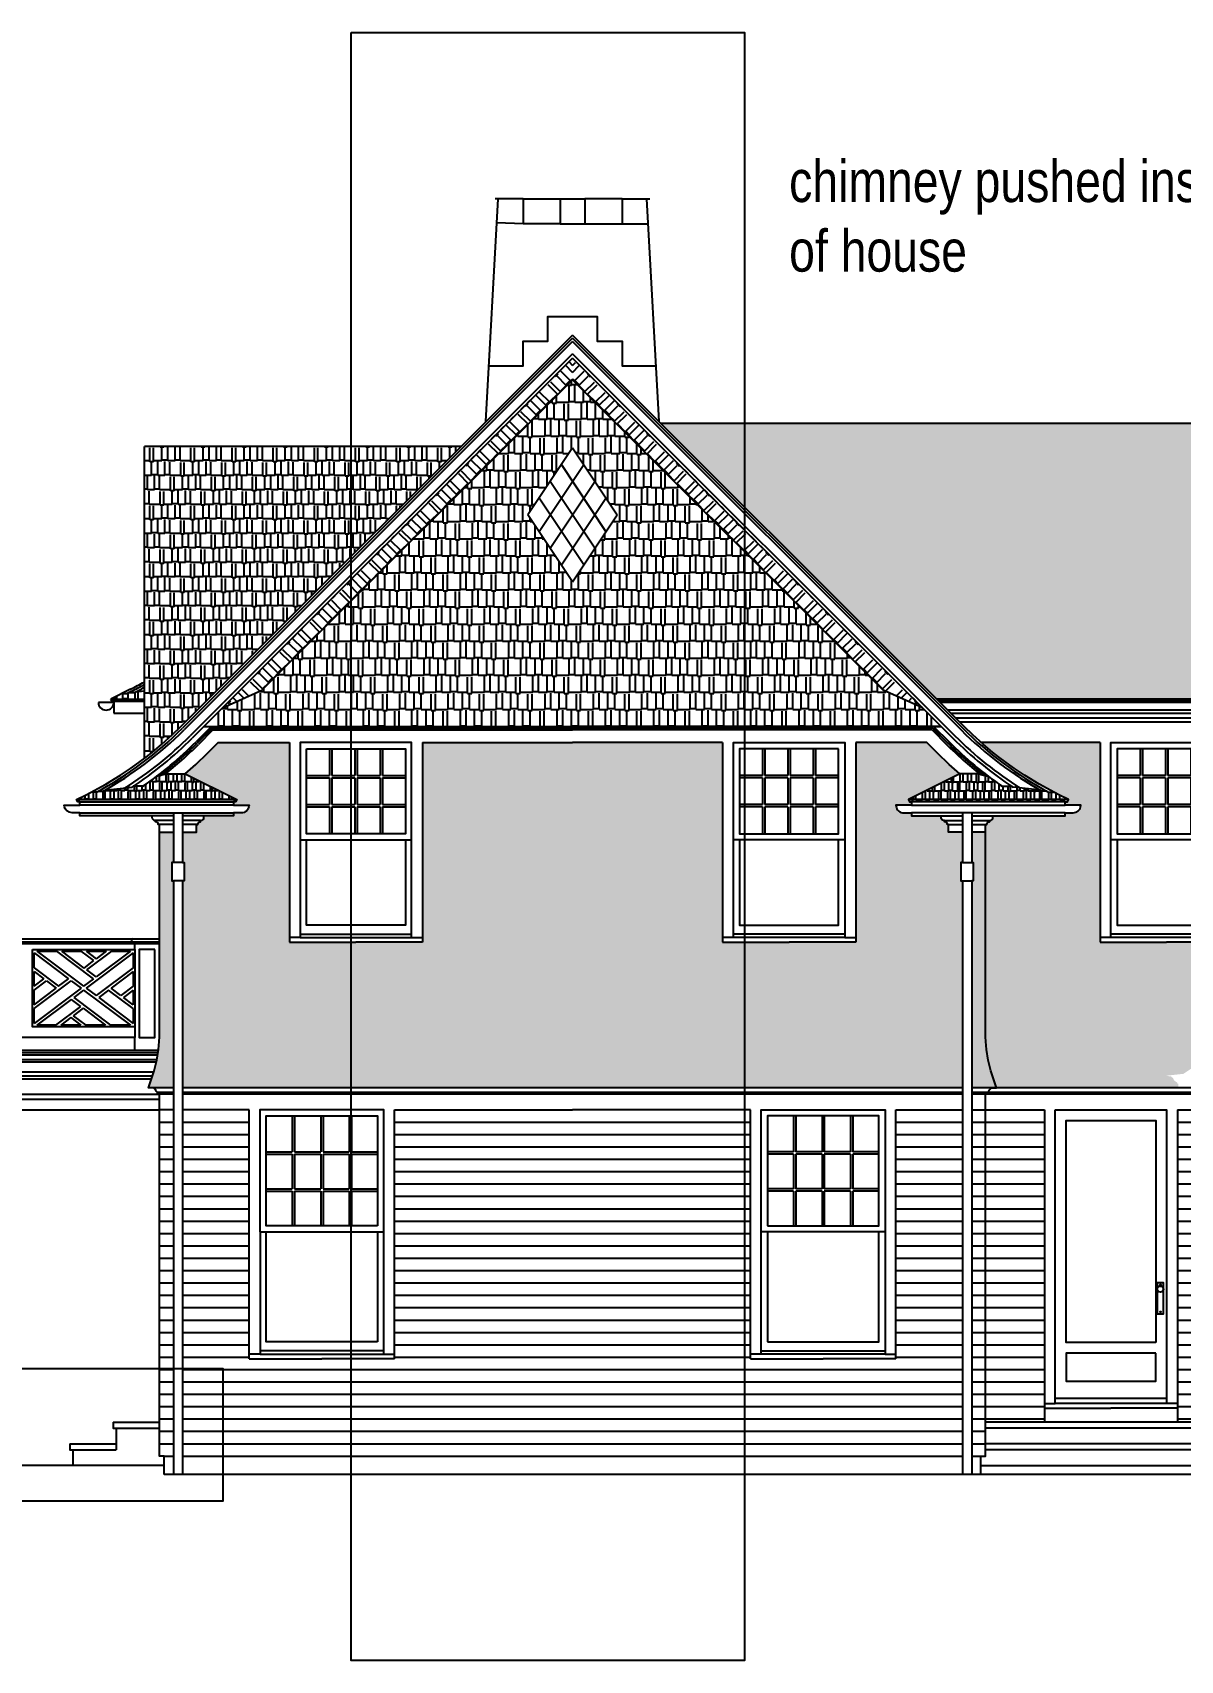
# Model space of a CAD drawing. Header units: inches. Extents: x 1902 to 78711, y -439399 to 11089.
# Drawn here: x 77612 to 77983, y -2869 to -2343 of the extents above; entities that cross this region are included whole.
import ezdxf

# ---------------------------------------------------------------- set-up
doc = ezdxf.new("R2010")
doc.units = ezdxf.units.IN
doc.header["$LTSCALE"] = 48
doc.header["$MEASUREMENT"] = 0
doc.layers.add('0_NONPRINT', color=8, linetype='CONTINUOUS', plot=False)
for name, color, linetype in [('1WHITE', 7, 'CONTINUOUS'), ('2MAGENTA', 6, 'CONTINUOUS'), ('3BLUE', 5, 'CONTINUOUS'), ('4CYAN', 4, 'CONTINUOUS'), ('6YELLOW', 2, 'CONTINUOUS'), ('8GREY', 8, 'CONTINUOUS'), ('A-CLEANPRINT', 8, 'CONTINUOUS'), ('A-TEXT', 6, 'CONTINUOUS')]:
    doc.layers.add(name, color=color, linetype=linetype)
doc.styles.add('QUARTER', font='stylu.ttf', dxfattribs={"width": 0.83, "height": 4.5})

# ---------------------------------------------------------------- blocks, each defined once
blk = doc.blocks.new('Window- As')
at = {"layer": '1WHITE'}
for p, q in [((-23.5, -80.5), (-23.5, 0)), ((23.5, -80.5), (23.5, 0))]:
    blk.add_line(p, q, dxfattribs=at)
at = {"layer": '1WHITE', "ltscale": 0.25}
for p, q in [((20, -78), (-20, -78)), ((-23.5, -80.5), (0, -80.5)), ((23.5, -80.5), (0, -80.5))]:
    blk.add_line(p, q, dxfattribs=at)
for points in [[(18, -37.5), (-18, -37.5), (-18, -2), (18, -2)], [(18, -75), (-18, -75), (-18, -39.5), (18, -39.5)]]:
    blk.add_lwpolyline(points, close=True, dxfattribs=at)
at = {"layer": '2MAGENTA'}
blk.add_line((-20, -39.5), (20, -39.5), dxfattribs=at)
blk.add_lwpolyline([(-20, -79), (20, -79), (20, 0), (-20, 0)], close=True, dxfattribs=at)
at = {"layer": '8GREY', "ltscale": 0.25}
for p, q in [((-9.56, -2), (-9.56, -13.58)), ((-8.81, -2), (-8.81, -13.58)), ((-0.38, -2), (-0.38, -13.58)), ((0.37, -2), (0.37, -13.58)), ((8.81, -2), (8.81, -13.58)), ((9.56, -2), (9.56, -13.58)), ((-18, -13.58), (-9.56, -13.58)), ((-18, -14.33), (-9.56, -14.33)), ((-9.56, -14.33), (-9.56, -25.54)), ((-8.81, -13.58), (-0.38, -13.58)), ((-8.81, -14.33), (-0.38, -14.33)), ((-8.81, -14.33), (-8.81, -25.54)), ((-0.38, -14.33), (-0.38, -25.54)), ((0.37, -13.58), (8.81, -13.58)), ((0.37, -14.33), (8.81, -14.33)), ((0.37, -14.33), (0.37, -25.54)), ((8.81, -14.33), (8.81, -25.54)), ((9.56, -13.58), (18, -13.58)), ((9.56, -14.33), (18, -14.33)), ((9.56, -14.33), (9.56, -25.54)), ((-18, -25.54), (-9.56, -25.54)), ((-18, -26.29), (-9.56, -26.29)), ((-9.56, -26.29), (-9.56, -37.5)), ((-8.81, -25.54), (-0.38, -25.54)), ((-8.81, -26.29), (-0.38, -26.29)), ((-8.81, -26.29), (-8.81, -37.5)), ((-0.38, -26.29), (-0.38, -37.5)), ((0.37, -25.54), (8.81, -25.54)), ((0.37, -26.29), (8.81, -26.29)), ((0.37, -26.29), (0.37, -37.5)), ((8.81, -26.29), (8.81, -37.5)), ((9.56, -25.54), (18, -25.54)), ((9.56, -26.29), (18, -26.29)), ((9.56, -26.29), (9.56, -37.5)), ((-20, -79), (-23.5, -79)), ((20, -79), (23.5, -79))]:
    blk.add_line(p, q, dxfattribs=at)
blk = doc.blocks.new('Doors- 3-0x8-0')
at = {"layer": '1WHITE'}
for p, q in [((-21.5, 0), (-21.5, -98)), ((21.5, 0), (21.5, -98))]:
    blk.add_line(p, q, dxfattribs=at)
at = {"layer": '1WHITE', "ltscale": 0.25}
for p, q in [((-18, -93.26), (18, -93.26)), ((-21.5, -96.51), (0, -96.51)), ((21.5, -96.51), (0, -96.51))]:
    blk.add_line(p, q, dxfattribs=at)
blk.add_lwpolyline([(14.5, -75.26), (-14.5, -75.26), (-14.5, -3.5), (14.5, -3.5)], close=True, dxfattribs=at)
at = {"layer": '2MAGENTA'}
blk.add_lwpolyline([(-18, 0), (18, 0), (18, -95.01), (-18, -95.01)], close=True, dxfattribs=at)
at = {"layer": '8GREY', "ltscale": 0.25}
for p, q in [((-21.5, -95.01), (-18, -95.01)), ((21.5, -95.01), (18, -95.01))]:
    blk.add_line(p, q, dxfattribs=at)
at = {"layer": '8GREY'}
blk.add_lwpolyline([(14.5, -78.66), (-14.5, -78.66), (-14.5, -87.76), (14.5, -87.76)], close=True, dxfattribs=at)
blk = doc.blocks.new('Window- Bs No trim')
at = {"layer": '1WHITE'}
for points in [[(-16, -2), (16, -2), (16, -29.5), (-16, -29.5)], [(-16, -31.5), (16, -31.5), (16, -59), (-16, -59)]]:
    blk.add_lwpolyline(points, close=True, dxfattribs=at)
at = {"layer": '2MAGENTA'}
blk.add_line((-18, -31.5), (18, -31.5), dxfattribs=at)
blk.add_lwpolyline([(-18, -63), (18, -63), (18, 0), (-18, 0)], close=True, dxfattribs=at)
at = {"layer": '8GREY', "ltscale": 0.25}
for p, q in [((-8.56, -2), (-8.56, -10.67)), ((-7.81, -2), (-7.81, -10.67)), ((-0.37, -2), (-0.37, -10.67)), ((0.38, -2), (0.38, -10.67)), ((7.81, -2), (7.81, -10.67)), ((8.56, -2), (8.56, -10.67)), ((-16, -10.67), (-8.56, -10.67)), ((-16, -11.42), (-8.56, -11.42)), ((-8.56, -11.42), (-8.56, -20.08)), ((-7.81, -10.67), (-0.37, -10.67)), ((-7.81, -11.42), (-0.37, -11.42)), ((-7.81, -11.42), (-7.81, -20.08)), ((-0.37, -11.42), (-0.37, -20.08)), ((0.38, -10.67), (7.81, -10.67)), ((0.38, -11.42), (7.81, -11.42)), ((0.38, -11.42), (0.38, -20.08)), ((7.81, -11.42), (7.81, -20.08)), ((8.56, -10.67), (16, -10.67)), ((8.56, -11.42), (16, -11.42)), ((8.56, -11.42), (8.56, -20.08)), ((-16, -20.08), (-8.56, -20.08)), ((-16, -20.83), (-8.56, -20.83)), ((-8.56, -20.83), (-8.56, -29.5)), ((-7.81, -20.08), (-0.37, -20.08)), ((-7.81, -20.83), (-0.37, -20.83)), ((-7.81, -20.83), (-7.81, -29.5)), ((-0.37, -20.83), (-0.37, -29.5)), ((0.38, -20.08), (7.81, -20.08)), ((0.38, -20.83), (7.81, -20.83)), ((0.38, -20.83), (0.38, -29.5)), ((7.81, -20.83), (7.81, -29.5)), ((8.56, -20.08), (16, -20.08)), ((8.56, -20.83), (16, -20.83)), ((8.56, -20.83), (8.56, -29.5))]:
    blk.add_line(p, q, dxfattribs=at)
at = {"layer": '8GREY'}
blk.add_line((-18, -62), (18, -62), dxfattribs=at)
blk = doc.blocks.new('Window- Bs')
at = {"layer": '1WHITE'}
for p, q in [((-21.51, 0), (-21.51, -64.5)), ((21.51, 0), (21.51, -64.5)), ((-21.51, -64.5), (0, -64.5)), ((21.51, -64.5), (0, -64.5))]:
    blk.add_line(p, q, dxfattribs=at)
at = {"layer": '8GREY'}
for p, q in [((-18, -63), (-21.5, -63)), ((18, -63), (21.5, -63))]:
    blk.add_line(p, q, dxfattribs=at)
at = {"layer": '8GREY', "extrusion": (0, 0, -1), "zscale": -1}
blk.add_blockref('Window- Bs No trim', (0, 0), dxfattribs=at)

msp = doc.modelspace()

# ---------------------------------------------------------------- hatches: boundary and pattern name
at = {"layer": '8GREY'}
h = msp.add_hatch(dxfattribs=at)
h.set_pattern_fill('AR-RSHKE', color=256, scale=0.4, angle=314.9956, style=0)
h.set_pattern_definition([(225.0044, (77834.2904, -2399.841), (-10.60631, -3.8192), [2.4, -2, 2.8, -1.2, 3.6, -1.6]), (225.0044, (77832.452, -2401.3966), (-10.60631, -3.8192), [2, -7.6, 1.6, -2.4]), (225.0044, (77829.412, -2405.1445), (-10.60631, -3.8192), [1.2, -12.4]), (135.0044, (77834.2904, -2399.841), (-0.9904, 5.7982), [4.6, -14.6]), (135.0044, (77832.5935, -2401.538), (-0.9904, 5.7982), [4.5, -14.7]), (135.0044, (77831.1794, -2402.9524), (-0.9904, 5.7982), [4.2, -15]), (135.0044, (77829.4118, -2405.1445), (-0.9904, 5.7982), [4.6, -14.6]), (135.0044, (77828.5633, -2405.993), (-0.9904, 5.7982), [4.6, -14.6]), (135.0044, (77825.8058, -2408.3268), (-0.9904, 5.7982), [4.4, -14.8])])
h.paths.add_polyline_path([(77786.13, -2448), (77786.13, -2455.07), (77685.76, -2555.44), (77672.98, -2561.15)])
h = msp.add_hatch(dxfattribs=at)
h.set_pattern_fill('AR-RSHKE', color=256, scale=0.4, angle=314.9956, style=0)
h.set_pattern_definition([(314.9956, (77737.9735, -2399.841), (10.60631, -3.8192), [2.4, -2, 2.8, -1.2, 3.6, -1.6]), (314.9956, (77739.812, -2401.3966), (10.60631, -3.8192), [2, -7.6, 1.6, -2.4]), (314.9956, (77742.852, -2405.1445), (10.60631, -3.8192), [1.2, -12.4]), (44.9956, (77737.9735, -2399.841), (0.9904, 5.7982), [4.6, -14.6]), (44.9956, (77739.6704, -2401.538), (0.9904, 5.7982), [4.5, -14.7]), (44.9956, (77741.0845, -2402.9524), (0.9904, 5.7982), [4.2, -15]), (44.9956, (77742.852, -2405.1445), (0.9904, 5.7982), [4.6, -14.6]), (44.9956, (77743.7006, -2405.993), (0.9904, 5.7982), [4.6, -14.6]), (44.9956, (77746.458, -2408.3268), (0.9904, 5.7982), [4.4, -14.8])])
h.paths.add_polyline_path([(77786.13, -2448), (77786.13, -2455.07), (77886.5, -2555.44), (77899.28, -2561.15)])
h = msp.add_hatch(dxfattribs=at)
h.set_pattern_fill('AR-RSHKE', color=256, scale=0.46, style=0)
h.set_pattern_definition([(0, (77173.0344, -2567.1466), (11.73, 5.52), [2.76, -2.3, 3.22, -1.38, 4.14, -1.84]), (0, (77175.7944, -2566.9166), (11.73, 5.52), [2.3, -8.74, 1.84, -2.76]), (0, (77181.3144, -2567.4916), (11.73, 5.52), [1.38, -14.26]), (90, (77173.0344, -2567.1466), (-3.91, 5.52), [5.29, -16.79]), (90, (77175.7944, -2567.1466), (-3.91, 5.52), [5.175, -16.905]), (90, (77178.0944, -2567.1466), (-3.91, 5.52), [4.83, -17.25]), (90, (77181.3144, -2567.4916), (-3.91, 5.52), [5.29, -16.79]), (90, (77182.6944, -2567.4916), (-3.91, 5.52), [5.29, -16.79]), (90, (77186.8344, -2567.1466), (-3.91, 5.52), [5.06, -17.02])])
h.paths.add_polyline_path([(77786.13, -2455.07), (77786.13, -2477.07), (77771.71, -2498.7), (77786.13, -2520.34), (77800.55, -2498.7), (77786.13, -2477.07), (77786.13, -2455.07), (77886.5, -2555.44), (77899.28, -2561.15), (77905.28, -2567.15), (77786.13, -2567.15), (77666.98, -2567.15), (77672.98, -2561.15), (77685.76, -2555.44)])
h = msp.add_hatch(dxfattribs=at)
h.set_pattern_fill('AR-RSHKE', color=256, scale=0.312, style=0)
h.set_pattern_definition([(0, (78006.1982, -2558.296), (7.956, 3.744), [1.872, -1.56, 2.184, -0.936, 2.808, -1.248]), (0, (78008.0702, -2558.14), (7.956, 3.744), [1.56, -5.928, 1.248, -1.872]), (0, (78011.8142, -2558.53), (7.956, 3.744), [0.936, -9.672]), (90, (78006.1982, -2558.296), (-2.652, 3.744), [3.588, -11.388]), (90, (78008.0702, -2558.296), (-2.652, 3.744), [3.51, -11.466]), (90, (78009.6302, -2558.296), (-2.652, 3.744), [3.276, -11.7]), (90, (78011.8142, -2558.53), (-2.652, 3.744), [3.588, -11.388]), (90, (78012.7502, -2558.53), (-2.652, 3.744), [3.588, -11.388]), (90, (78015.5582, -2558.296), (-2.652, 3.744), [3.432, -11.544])])
h.paths.add_polyline_path([(78309.51, -2469.2), (77814.75, -2469.2), (77903.85, -2558.3), (78220.41, -2558.3)])
h = msp.add_hatch(dxfattribs=at)
h.set_pattern_fill('AR-RSHKE', color=256, scale=0.391, style=0)
h.set_pattern_definition([(180, (77647.7584, -2476.573), (-9.9705, 4.692), [2.346, -1.955, 2.737, -1.173, 3.519, -1.564]), (180, (77645.4124, -2476.3777), (-9.9705, 4.692), [1.955, -7.429, 1.564, -2.346]), (180, (77640.7204, -2476.8664), (-9.9705, 4.692), [1.173, -12.121]), (90, (77647.7584, -2476.5732), (3.3235, 4.692), [4.4965, -14.2715]), (90, (77645.4124, -2476.5732), (3.3235, 4.692), [4.39875, -14.36925]), (90, (77643.4574, -2476.5732), (3.3235, 4.692), [4.1055, -14.6625]), (90, (77640.7204, -2476.8664), (3.3235, 4.692), [4.4965, -14.2715]), (90, (77639.5474, -2476.8664), (3.3235, 4.692), [4.4965, -14.2715]), (90, (77636.0284, -2476.5732), (3.3235, 4.692), [4.301, -14.467])])
h.paths.add_polyline_path([(77659.52, -2567.18), (77750.13, -2476.57), (77647.76, -2476.57), (77647.76, -2577.48), (77648.41, -2576.98), (77650.38, -2575.42), (77653.43, -2572.86), (77656.79, -2569.83)])
h = msp.add_hatch(dxfattribs=at)
h.set_pattern_fill('AR-RSHKE', color=256, scale=0.33, style=0)
h.set_pattern_definition([(0, (78558.877, -2558.283), (8.415, 3.96), [1.98, -1.65, 2.31, -0.99, 2.97, -1.32]), (0, (78560.857, -2558.118), (8.415, 3.96), [1.65, -6.27, 1.32, -1.98]), (0, (78564.817, -2558.5306), (8.415, 3.96), [0.99, -10.23]), (90, (78558.877, -2558.283), (-2.805, 3.96), [3.795, -12.045]), (90, (78560.857, -2558.283), (-2.805, 3.96), [3.7125, -12.1275]), (90, (78562.507, -2558.283), (-2.805, 3.96), [3.465, -12.375]), (90, (78564.817, -2558.5306), (-2.805, 3.96), [3.795, -12.045]), (90, (78565.807, -2558.5306), (-2.805, 3.96), [3.795, -12.045]), (90, (78568.777, -2558.283), (-2.805, 3.96), [3.63, -12.21])])
edge = h.paths.add_edge_path()
edge.add_line((77647.76, -2555.64), (77647.76, -2558.3))
edge.add_line((77647.76, -2558.3), (77636.9, -2558.3))
edge.add_line((77636.9, -2558.3), (77640.48, -2556.51))
edge.add_line((77640.48, -2556.51), (77642.15, -2556.51))
edge.add_line((77642.15, -2556.51), (77642.65, -2556.26))
edge.add_line((77642.65, -2556.26), (77644.33, -2556.26))
edge.add_arc((77579.6, -2427.63), 144, 296.7137, 297.0148)
edge.add_line((77645.01, -2555.92), (77647.76, -2555.64))
h = msp.add_hatch(dxfattribs=at)
h.set_pattern_fill('AR-RSHKE', color=256, scale=0.47, style=0)
h.set_pattern_definition([(0, (77873.4236, -2684.0526), (11.985, 5.64), [2.82, -2.35, 3.29, -1.41, 4.23, -1.88]), (0, (77876.2436, -2683.8176), (11.985, 5.64), [2.35, -8.93, 1.88, -2.82]), (0, (77881.8836, -2684.405), (11.985, 5.64), [1.41, -14.57]), (90, (77873.4236, -2684.0526), (-3.995, 5.64), [5.405, -17.155]), (90, (77876.2436, -2684.0526), (-3.995, 5.64), [5.2875, -17.2725]), (90, (77878.5936, -2684.0526), (-3.995, 5.64), [4.935, -17.625]), (90, (77881.8836, -2684.405), (-3.995, 5.64), [5.405, -17.155]), (90, (77883.2936, -2684.405), (-3.995, 5.64), [5.405, -17.155]), (90, (77887.5236, -2684.0526), (-3.995, 5.64), [5.17, -17.39])])
h.paths.add_polyline_path([(77834.63, -2572.36), (77786.13, -2572.36), (77737.64, -2572.36), (77737.64, -2636.86), (77716.13, -2636.86), (77694.63, -2636.86), (77694.63, -2572.36), (77671.62, -2572.36), (77668.14, -2575.83), (77664.43, -2579.4), (77660.97, -2582.49), (77677.6, -2590.81), (77677.26, -2591.48), (77676.59, -2591.48), (77676.59, -2592.6), (77681.59, -2592.6), (77681.55, -2593.04), (77681.46, -2593.41), (77681.3, -2593.77), (77681.05, -2594.15), (77680.72, -2594.5), (77680.38, -2594.75), (77679.96, -2594.95), (77679.52, -2595.07), (77679.09, -2595.1), (77676.59, -2595.1), (77676.59, -2596.1), (77666.94, -2596.1), (77667.03, -2596.42), (77666.95, -2596.88), (77666.75, -2597.22), (77666.42, -2597.48), (77665.92, -2597.6), (77665.92, -2597.94), (77665.64, -2597.98), (77665.26, -2598.21), (77665.05, -2598.55), (77664.99, -2598.87), (77664.63, -2598.87), (77664.63, -2601.35), (77660.13, -2601.35), (77660.13, -2611.1), (77660.63, -2611.1), (77660.63, -2617.1), (77660.13, -2617.1), (77660.13, -2684.05), (77786.13, -2684.05), (77912.13, -2684.05), (77912.13, -2617.1), (77911.63, -2617.1), (77911.63, -2611.1), (77912.13, -2611.1), (77912.13, -2601.35), (77907.63, -2601.35), (77907.63, -2598.87), (77907.28, -2598.87), (77907.22, -2598.55), (77907, -2598.21), (77906.63, -2597.98), (77906.34, -2597.94), (77906.34, -2597.6), (77905.84, -2597.48), (77905.51, -2597.22), (77905.32, -2596.88), (77905.25, -2596.5), (77905.29, -2596.1), (77895.67, -2596.1), (77895.67, -2595.1), (77893.17, -2595.1), (77892.75, -2595.07), (77892.31, -2594.95), (77891.89, -2594.75), (77891.55, -2594.5), (77891.21, -2594.15), (77890.96, -2593.77), (77890.8, -2593.41), (77890.71, -2593.04), (77890.67, -2592.6), (77895.67, -2592.6), (77895.67, -2591.48), (77895, -2591.48), (77894.67, -2590.81), (77911.3, -2582.49), (77907.83, -2579.4), (77904.12, -2575.83), (77900.65, -2572.36), (77877.64, -2572.36), (77877.64, -2636.86), (77856.13, -2636.86), (77834.63, -2636.86)])
h.paths.add_polyline_path([(77657.13, -2617.1), (77656.63, -2617.1), (77656.63, -2611.1), (77657.13, -2611.1), (77657.13, -2601.35), (77652.63, -2601.35), (77652.63, -2667.55), (77652.54, -2669.01), (77652.29, -2671.85), (77652.27, -2671.85), (77651.78, -2675.07), (77650.97, -2678.56), (77649.13, -2684.05), (77651.01, -2684.05), (77657.13, -2684.05)])
h.paths.add_polyline_path([(77919.63, -2601.35), (77915.13, -2601.35), (77915.13, -2611.1), (77915.63, -2611.1), (77915.63, -2617.1), (77915.13, -2617.1), (77915.13, -2684.05), (77923.13, -2684.05), (77921.29, -2678.56), (77920.49, -2675.07), (77919.96, -2671.66), (77919.72, -2669.01), (77919.63, -2667.55)])
h = msp.add_hatch(dxfattribs=at)
h.set_pattern_fill('AR-RSHKE', color=256, scale=0.47, style=0)
h.set_pattern_definition([(0, (77953.498, -2684.0525), (11.985, 5.64), [2.82, -2.35, 3.29, -1.41, 4.23, -1.88]), (0, (77956.318, -2683.8175), (11.985, 5.64), [2.35, -8.93, 1.88, -2.82]), (0, (77961.958, -2684.405), (11.985, 5.64), [1.41, -14.57]), (90, (77953.4983, -2684.0525), (-3.995, 5.64), [5.405, -17.155]), (90, (77956.3183, -2684.0525), (-3.995, 5.64), [5.2875, -17.2725]), (90, (77958.6683, -2684.0525), (-3.995, 5.64), [4.935, -17.625]), (90, (77961.9583, -2684.405), (-3.995, 5.64), [5.405, -17.155]), (90, (77963.3683, -2684.405), (-3.995, 5.64), [5.405, -17.155]), (90, (77967.5983, -2684.0525), (-3.995, 5.64), [5.17, -17.39])])
h.paths.add_polyline_path([(78038.63, -2642.77), (78085.63, -2642.77), (78140.54, -2679.37), (78146.3, -2680.11), (78145.39, -2680.11), (78145.28, -2680.28), (78144.63, -2680.28), (78144.63, -2680.53), (78144.3, -2680.67), (78144.05, -2680.92), (78143.91, -2681.22), (78143.71, -2681.66), (78143.18, -2681.93), (78143.18, -2682.11), (78142.95, -2682.16), (78142.79, -2682.27), (78142.67, -2682.46), (78142.63, -2682.65), (78142.38, -2682.65), (78142.38, -2684.05), (78201.13, -2684.05), (78202.97, -2678.56), (78203.78, -2675.07), (78204.3, -2671.66), (78204.54, -2669.01), (78204.63, -2667.55), (78204.63, -2598.87), (78204.27, -2598.87), (78204.21, -2598.54), (78204, -2598.21), (78203.68, -2598), (78203.34, -2597.94), (78203.34, -2597.6), (78202.92, -2597.51), (78202.57, -2597.28), (78202.25, -2596.82), (78202.26, -2596.1), (78178.88, -2596.1), (78178.88, -2595.1), (78176.38, -2595.1), (78175.45, -2594.92), (78174.68, -2594.44), (78174.11, -2593.74), (78173.95, -2593.18), (78173.89, -2592.6), (78178.88, -2592.6), (78178.88, -2592.22), (78178.88, -2591.48), (78178.21, -2591.48), (78177.87, -2590.81), (78180.72, -2589.38), (78182.36, -2588.55), (78187.36, -2585.79), (78192.09, -2582.89), (78195.32, -2580.72), (78197.99, -2578.82), (78200.41, -2576.98), (78202.38, -2575.42), (78205.43, -2572.86), (78205.99, -2572.36), (78167.64, -2572.36), (78167.64, -2636.86), (78146.13, -2636.86), (78124.63, -2636.86), (78124.63, -2572.36), (78083.64, -2572.36), (78083.64, -2636.86), (78062.13, -2636.86), (78040.63, -2636.86), (78040.63, -2572.36), (77999.64, -2572.36), (77999.64, -2636.86), (77978.13, -2636.86), (77956.63, -2636.86), (77956.63, -2572.36), (77918.27, -2572.36), (77918.84, -2572.86), (77921.88, -2575.42), (77923.85, -2576.98), (77926.28, -2578.82), (77928.94, -2580.72), (77932.17, -2582.89), (77936.9, -2585.79), (77941.9, -2588.55), (77943.54, -2589.38), (77946.39, -2590.81), (77946.05, -2591.48), (77945.38, -2591.48), (77945.38, -2592.6), (77950.38, -2592.6), (77950.31, -2593.18), (77950.16, -2593.74), (77949.58, -2594.44), (77948.81, -2594.92), (77947.88, -2595.1), (77945.38, -2595.1), (77945.38, -2596.1), (77921.94, -2596.1), (77922.04, -2596.5), (77921.86, -2597.17), (77921.35, -2597.51), (77920.93, -2597.6), (77920.93, -2597.94), (77920.58, -2598), (77920.26, -2598.21), (77920.05, -2598.54), (77919.99, -2598.87), (77919.63, -2598.87), (77919.63, -2598.87), (77919.63, -2667.55), (77919.72, -2669.01), (77919.96, -2671.66), (77920.49, -2675.07), (77921.29, -2678.56), (77923.13, -2684.05), (77981.88, -2684.05), (77981.88, -2682.65), (77981.63, -2682.65), (77981.6, -2682.46), (77981.47, -2682.27), (77981.31, -2682.16), (77981.08, -2682.11), (77981.08, -2681.93), (77980.7, -2681.74), (77980.45, -2681.42), (77980.36, -2681.22), (77980.22, -2680.92), (77979.96, -2680.67), (77979.63, -2680.53), (77979.63, -2680.28), (77978.98, -2680.28), (77977.97, -2680.11), (77983.55, -2679.49)])
h = msp.add_hatch(dxfattribs=at)
h.set_pattern_fill('AR-RSHKE', color=256, scale=0.24, style=0)
h.set_pattern_definition([(180, (78896.0904, -2590.805), (-6.12, 2.88), [1.44, -1.2, 1.68, -0.72, 2.16, -0.96]), (180, (78894.6504, -2590.685), (-6.12, 2.88), [1.2, -4.56, 0.96, -1.44]), (180, (78891.7704, -2590.985), (-6.12, 2.88), [0.72, -7.44]), (90, (78896.0904, -2590.805), (2.04, 2.88), [2.76, -8.76]), (90, (78894.6504, -2590.805), (2.04, 2.88), [2.7, -8.82]), (90, (78893.4504, -2590.805), (2.04, 2.88), [2.52, -9]), (90, (78891.7704, -2590.985), (2.04, 2.88), [2.76, -8.76]), (90, (78891.0504, -2590.985), (2.04, 2.88), [2.76, -8.76]), (90, (78888.8904, -2590.805), (2.04, 2.88), [2.64, -8.88])])
edge = h.paths.add_edge_path()
edge.add_arc((77575.72, -2483.41), 123.75, 303.3635, 303.5926)
edge.add_line((77644.19, -2586.49), (77647.3, -2586.49))
edge.add_arc((77575.72, -2483.41), 125.5, 304.7771, 307.2174)
edge.add_line((77651.62, -2583.35), (77654.25, -2582.73))
edge.add_arc((77575.72, -2483.41), 126.62, 308.3338, 308.5107)
edge.add_line((77654.56, -2582.49), (77660.97, -2582.49))
edge.add_line((77660.97, -2582.49), (77677.6, -2590.81))
edge.add_line((77677.6, -2590.81), (77625.87, -2590.81))
edge.add_line((77625.87, -2590.81), (77630.69, -2588.37))
edge.add_line((77630.69, -2588.37), (77632.32, -2588.37))
edge.add_arc((77575.72, -2483.41), 119.25, 298.3358, 298.5878)
edge.add_line((77632.78, -2588.12), (77634.33, -2588.12))
edge.add_arc((77575.72, -2483.41), 120, 299.238, 299.5719)
edge.add_line((77634.94, -2587.77), (77643.77, -2586.76))
h = msp.add_hatch(dxfattribs=at)
h.set_pattern_fill('AR-RSHKE', color=256, scale=0.24, style=0)
h.set_pattern_definition([(0, (76676.1735, -2590.805), (6.12, 2.88), [1.44, -1.2, 1.68, -0.72, 2.16, -0.96]), (0, (76677.6135, -2590.685), (6.12, 2.88), [1.2, -4.56, 0.96, -1.44]), (0, (76680.4935, -2590.985), (6.12, 2.88), [0.72, -7.44]), (90, (76676.1735, -2590.805), (-2.04, 2.88), [2.76, -8.76]), (90, (76677.6135, -2590.805), (-2.04, 2.88), [2.7, -8.82]), (90, (76678.8135, -2590.805), (-2.04, 2.88), [2.52, -9]), (90, (76680.4935, -2590.985), (-2.04, 2.88), [2.76, -8.76]), (90, (76681.2135, -2590.985), (-2.04, 2.88), [2.76, -8.76]), (90, (76683.3735, -2590.805), (-2.04, 2.88), [2.64, -8.88])])
edge = h.paths.add_edge_path()
edge.add_arc((77996.55, -2483.41), 123.75, 236.4074, 236.6365, ccw=False)
edge.add_line((77928.08, -2586.49), (77924.96, -2586.49))
edge.add_arc((77996.55, -2483.41), 125.5, 232.7826, 235.2229, ccw=False)
edge.add_line((77920.64, -2583.35), (77918.01, -2582.73))
edge.add_arc((77996.55, -2483.41), 126.62, 231.4893, 231.6662, ccw=False)
edge.add_line((77917.7, -2582.49), (77911.3, -2582.49))
edge.add_line((77911.3, -2582.49), (77894.67, -2590.81))
edge.add_line((77894.67, -2590.81), (77946.39, -2590.81))
edge.add_line((77946.39, -2590.81), (77941.58, -2588.37))
edge.add_line((77941.58, -2588.37), (77939.95, -2588.37))
edge.add_arc((77996.55, -2483.41), 119.25, 241.4122, 241.6642, ccw=False)
edge.add_line((77939.49, -2588.12), (77937.94, -2588.12))
edge.add_arc((77996.55, -2483.41), 120, 240.4281, 240.762, ccw=False)
edge.add_line((77937.33, -2587.77), (77928.49, -2586.76))
h = msp.add_hatch(dxfattribs=at)
h.set_pattern_fill('_USER', color=256, scale=4, style=0, pattern_type=0)
h.set_pattern_definition([(0, (77897.721, -2691.105), (0, 4), [])])
h.paths.add_polyline_path([(77843.63, -2691.11), (77786.13, -2691.11), (77728.63, -2691.11), (77728.63, -2771.61), (77705.13, -2771.61), (77681.63, -2771.61), (77681.63, -2691.11), (77660.13, -2691.11), (77660.13, -2803.1), (77786.13, -2803.1), (77912.13, -2803.1), (77912.13, -2691.11), (77890.63, -2691.11), (77890.63, -2771.61), (77867.13, -2771.61), (77843.63, -2771.61)])
h.paths.add_polyline_path([(77919.63, -2691.11), (77915.13, -2691.11), (77915.13, -2803.1), (77918.13, -2803.1), (77918.13, -2803.1), (77920.38, -2803.1), (77920.13, -2801.41), (77919.82, -2799.35), (77919.63, -2798.08)])
h.paths.add_polyline_path([(77657.13, -2691.11), (77652.63, -2691.11), (77652.63, -2803.1), (77654.13, -2803.1), (77657.13, -2803.1)])
h = msp.add_hatch(dxfattribs=at)
h.set_pattern_fill('_USER', color=256, scale=4, style=0, pattern_type=0)
h.set_pattern_definition([(0, (78196.3814, -2691.1045), (0, 4), [])])
h.paths.add_polyline_path([(77938.63, -2691.11), (77919.63, -2691.11), (77919.63, -2691.11), (77919.63, -2792.11), (77938.63, -2792.11), (77938.63, -2789.1)])
h.paths.add_polyline_path([(77996.63, -2691.11), (77981.63, -2691.11), (77981.63, -2789.1), (77981.63, -2792.11), (77994.63, -2792.11), (77994.63, -2751.6), (77993.88, -2751.6), (77993.88, -2750.6), (77996.63, -2750.11)])

# ---------------------------------------------------------------- linework, layer by layer
at = {"layer": '0_NONPRINT'}
for q in [(77685.76, -2555.44), (77886.5, -2555.44)]:
    msp.add_line((77786.13, -2455.07), q, dxfattribs=at)
at = {"layer": '1WHITE'}
for p, q in [((77786.13, -2442.69), (77660.57, -2568.26)), ((77786.13, -2442.69), (77911.7, -2568.26)), ((77786.13, -2448), (77663.22, -2570.91)), ((77786.13, -2448), (77909.04, -2570.91)), ((77672.98, -2561.15), (77685.76, -2555.44)), ((77899.28, -2561.15), (77886.5, -2555.44)), ((78220.41, -2558.3), (77903.85, -2558.3)), ((77669.93, -2568.27), (77665.25, -2572.94)), ((77669.93, -2568.27), (77786.13, -2568.27)), ((77902.34, -2568.27), (77786.13, -2568.27)), ((77902.34, -2568.27), (77907.01, -2572.94)), ((77911.18, -2565.62), (78213.08, -2565.62)), ((77737.64, -2572.36), (77786.13, -2572.36)), ((77834.63, -2572.36), (77786.13, -2572.36)), ((77956.63, -2572.36), (77918.27, -2572.36)), ((77654.25, -2582.73), (77651.62, -2583.35)), ((77654.56, -2582.49), (77660.97, -2582.49)), ((77917.7, -2582.49), (77911.3, -2582.49)), ((77918.01, -2582.73), (77920.64, -2583.35)), ((77632.32, -2588.37), (77630.69, -2588.37)), ((77632.78, -2588.12), (77634.33, -2588.12)), ((77634.94, -2587.77), (77643.77, -2586.76)), ((77647.3, -2586.49), (77644.19, -2586.49)), ((77924.96, -2586.49), (77928.08, -2586.49)), ((77937.33, -2587.77), (77928.49, -2586.76)), ((77939.49, -2588.12), (77937.94, -2588.12)), ((77939.95, -2588.37), (77941.58, -2588.37)), ((77625.87, -2590.81), (77677.6, -2590.81)), ((77626.88, -2591.48), (77676.59, -2591.48)), ((77946.39, -2590.81), (77894.67, -2590.81)), ((77945.38, -2591.48), (77895.67, -2591.48)), ((77657.13, -2598.87), (77652.63, -2598.87)), ((77664.63, -2598.87), (77660.13, -2598.87)), ((77907.63, -2598.87), (77912.13, -2598.87)), ((77915.13, -2598.87), (77919.63, -2598.87)), ((77492.15, -2636.85), (77652.63, -2636.85)), ((77492.65, -2637.35), (77652.63, -2637.35)), ((77611.63, -2639.28), (77644.63, -2639.28)), ((77612.13, -2640.41), (77623.24, -2648.74)), ((77612.97, -2639.78), (77628.13, -2651.16)), ((77631.3, -2648.78), (77619.42, -2639.78)), ((77628.32, -2645.27), (77621.08, -2639.78)), ((77631.47, -2642.88), (77627.38, -2639.78)), ((77644.13, -2640.41), (77628.97, -2651.78)), ((77632.3, -2642.25), (77629.04, -2639.78)), ((77629.14, -2645.89), (77637.21, -2639.78)), ((77643.3, -2639.78), (77632.13, -2648.16)), ((77632.3, -2642.25), (77635.55, -2639.78)), ((77612.13, -2645.16), (77620.05, -2651.16)), ((77612.13, -2646.41), (77615.26, -2648.78)), ((77628.32, -2645.27), (77631.47, -2642.88)), ((77632.13, -2648.16), (77629.14, -2645.89)), ((77644.13, -2645.16), (77632.19, -2654.2)), ((77644.13, -2646.41), (77637.04, -2651.78)), ((77612.13, -2651.16), (77615.26, -2648.78)), ((77612.13, -2658.41), (77624.07, -2649.37)), ((77612.13, -2652.41), (77616.09, -2649.41)), ((77627.3, -2651.78), (77612.13, -2663.16)), ((77612.13, -2657.16), (77619.22, -2651.78)), ((77616.09, -2649.41), (77619.22, -2651.78)), ((77620.05, -2651.16), (77623.24, -2648.74)), ((77624.07, -2649.37), (77627.3, -2651.78)), ((77628.13, -2652.41), (77624.96, -2654.79)), ((77631.3, -2648.78), (77628.13, -2651.16)), ((77628.13, -2652.41), (77643.3, -2663.78)), ((77628.97, -2651.78), (77632.19, -2654.2)), ((77636.21, -2652.41), (77633.02, -2654.83)), ((77644.13, -2658.41), (77636.21, -2652.41)), ((77640.17, -2654.16), (77637.04, -2651.78)), ((77644.13, -2651.16), (77640.17, -2654.16)), ((77644.13, -2652.41), (77641, -2654.78)), ((77624.13, -2655.41), (77612.97, -2663.78)), ((77627.12, -2657.68), (77619.05, -2663.78)), ((77624.13, -2655.41), (77627.12, -2657.68)), ((77627.95, -2658.3), (77624.8, -2660.69)), ((77624.96, -2654.79), (77636.84, -2663.78)), ((77627.95, -2658.3), (77635.18, -2663.78)), ((77633.02, -2654.83), (77644.13, -2663.16)), ((77644.13, -2657.16), (77641, -2654.78)), ((77623.97, -2661.32), (77620.71, -2663.78)), ((77623.97, -2661.32), (77627.22, -2663.78)), ((77624.8, -2660.69), (77628.88, -2663.78)), ((77483.76, -2672.6), (77652.16, -2672.6)), ((77486.26, -2675.65), (77651.64, -2675.65)), ((77492.48, -2681.1), (77650.12, -2681.1)), ((77492.48, -2686.1), (77652.44, -2686.1)), ((77657.13, -2686.1), (77652.44, -2686.1)), ((77657.13, -2686.1), (77652.44, -2686.1)), ((77786.13, -2686.1), (77660.13, -2686.1)), ((77786.13, -2686.1), (77660.13, -2686.1)), ((77912.13, -2686.1), (77786.13, -2686.1)), ((77912.13, -2686.1), (77786.13, -2686.1)), ((78062.13, -2686.1), (77915.13, -2686.1)), ((78062.13, -2686.1), (77915.13, -2686.1)), ((77657.13, -2691.11), (77652.63, -2691.11)), ((77681.63, -2691.11), (77660.13, -2691.11)), ((77728.63, -2691.11), (77786.13, -2691.11)), ((77843.63, -2691.11), (77786.13, -2691.11)), ((77890.63, -2691.11), (77912.13, -2691.11)), ((77915.13, -2691.11), (77938.63, -2691.11)), ((77981.63, -2691.11), (77996.63, -2691.11)), ((77938.63, -2789.1), (77938.63, -2792.11)), ((77981.63, -2789.1), (77981.63, -2792.11)), ((77637.63, -2794.1), (77652.63, -2794.1)), ((77994.63, -2794.11), (77919.63, -2794.11)), ((77638.63, -2799.1), (77638.63, -2801.1)), ((77623.63, -2801.1), (77638.63, -2801.1)), ((77994.63, -2801.11), (77919.63, -2801.11))]:
    msp.add_line(p, q, dxfattribs=at)
for points in [[(77759.13, -2450.57), (77770.13, -2450.57), (77770.13, -2442.57), (77778.13, -2442.57), (77778.13, -2434.57), (77794.13, -2434.57), (77794.13, -2442.57), (77802.13, -2442.57), (77802.13, -2450.57), (77813.13, -2450.57)], [(77660.97, -2582.49), (77664.43, -2579.4), (77668.14, -2575.83), (77671.62, -2572.36), (77694.63, -2572.36)], [(77911.3, -2582.49), (77907.83, -2579.4), (77904.12, -2575.83), (77900.65, -2572.36), (77877.64, -2572.36)], [(77660.13, -2601.35), (77664.63, -2601.35), (77664.63, -2598.87), (77664.99, -2598.87), (77665.05, -2598.55), (77665.26, -2598.21), (77665.64, -2597.98), (77665.92, -2597.94), (77665.92, -2597.6), (77666.42, -2597.48), (77666.75, -2597.22), (77666.95, -2596.88), (77667.01, -2596.5), (77667, -2596.32), (77666.94, -2596.1)], [(77912.13, -2601.35), (77907.63, -2601.35), (77907.63, -2598.87), (77907.28, -2598.87), (77907.22, -2598.55), (77907, -2598.21), (77906.63, -2597.98), (77906.34, -2597.94), (77906.34, -2597.6), (77905.84, -2597.48), (77905.51, -2597.22), (77905.32, -2596.88), (77905.25, -2596.5), (77905.27, -2596.32), (77905.33, -2596.1)], [(77652.63, -2601.35), (77657.13, -2601.35)], [(77919.63, -2601.35), (77915.13, -2601.35)], [(77612.13, -2645.16), (77612.13, -2640.41)], [(77612.97, -2639.78), (77619.42, -2639.78)], [(77621.08, -2639.78), (77627.38, -2639.78)], [(77629.04, -2639.78), (77635.55, -2639.78)], [(77637.21, -2639.78), (77643.3, -2639.78)], [(77644.13, -2640.41), (77644.13, -2645.16)], [(77612.13, -2651.16), (77612.13, -2646.41)], [(77644.13, -2646.41), (77644.13, -2651.16)], [(77612.13, -2657.16), (77612.13, -2652.41)], [(77644.13, -2652.41), (77644.13, -2657.16)], [(77612.13, -2663.16), (77612.13, -2658.41)], [(77644.13, -2658.41), (77644.13, -2663.16)], [(77619.05, -2663.78), (77612.97, -2663.78)], [(77627.22, -2663.78), (77620.71, -2663.78)], [(77635.18, -2663.78), (77628.88, -2663.78)], [(77643.3, -2663.78), (77636.84, -2663.78)]]:
    msp.add_lwpolyline(points, dxfattribs=at)
msp.add_lwpolyline([(77611.63, -2639.28), (77644.63, -2639.28), (77644.63, -2664.28), (77611.63, -2664.28)], close=True, dxfattribs=at)
for centre, radius in [((77976.13, -2747.73), 0.125), ((77976.13, -2749.11), 1), ((77976.13, -2756.48), 0.125)]:
    msp.add_circle(centre, radius, dxfattribs=at)
for centre, radius, start, end in [((77575.72, -2483.41), 120, 299.238, 315), ((77996.55, -2483.41), 120, 225, 240.762), ((77575.72, -2483.41), 123.75, 303.3635, 315), ((77575.72, -2483.41), 126.62, 308.3338, 315), ((77996.55, -2483.41), 126.62, 225, 231.6662), ((77996.55, -2483.41), 123.75, 225, 236.6365)]:
    msp.add_arc(centre, radius, start, end, dxfattribs=at)
at = {"layer": '2MAGENTA'}
for p, q in [((77770.13, -2396.57), (77762.13, -2396.57)), ((77782.13, -2396.57), (77790.13, -2396.57)), ((77802.13, -2396.57), (77810.13, -2396.57)), ((77669.46, -2567.15), (77664.46, -2572.15)), ((77666.98, -2567.15), (77786.13, -2567.15)), ((77905.28, -2567.15), (77786.13, -2567.15)), ((77902.8, -2567.15), (77907.81, -2572.15)), ((77644.63, -2664.28), (77644.63, -2667.78)), ((77483.26, -2671.85), (77652.27, -2671.85)), ((77657.13, -2684.05), (77649.13, -2684.05)), ((77786.13, -2684.05), (77660.13, -2684.05)), ((77912.13, -2684.05), (77786.13, -2684.05)), ((78062.13, -2684.05), (77915.13, -2684.05)), ((77654.13, -2803.1), (77657.13, -2803.1)), ((77660.13, -2803.1), (77786.13, -2803.1)), ((77786.13, -2803.1), (77912.13, -2803.1)), ((77915.13, -2803.1), (77918.13, -2803.1))]:
    msp.add_line(p, q, dxfattribs=at)
at = {"layer": '2MAGENTA', "ltscale": 0.25}
for p, q in [((78219.35, -2559.35), (77904.91, -2559.35)), ((78216.85, -2561.86), (77907.41, -2561.85)), ((77676.59, -2592.6), (77626.88, -2592.6)), ((77626.88, -2595.1), (77676.59, -2595.1)), ((77895.67, -2592.6), (77945.38, -2592.6)), ((77945.38, -2595.1), (77895.67, -2595.1)), ((77643.88, -2636.85), (77644.13, -2636.85)), ((77643.94, -2635.86), (77643.94, -2635.78)), ((77644.13, -2637.01), (77644.13, -2636.85)), ((77644.47, -2637.35), (77644.63, -2637.35)), ((77644.63, -2639.28), (77644.63, -2637.35)), ((77994.63, -2792.11), (77919.63, -2792.11)), ((77994.63, -2799.11), (77919.63, -2799.11))]:
    msp.add_line(p, q, dxfattribs=at)
at = {"layer": '2MAGENTA'}
for points in [[(77657.13, -2595.1), (77657.13, -2611.1), (77656.63, -2611.1), (77656.63, -2617.1), (77657.13, -2617.1), (77657.13, -2809.1)], [(77660.13, -2595.1), (77660.13, -2611.1), (77660.63, -2611.1), (77660.63, -2617.1), (77660.13, -2617.1), (77660.13, -2809.1)], [(77912.13, -2595.1), (77912.13, -2611.1), (77911.63, -2611.1), (77911.63, -2617.1), (77912.13, -2617.1), (77912.13, -2809.1)], [(77915.13, -2595.1), (77915.13, -2611.1), (77915.63, -2611.1), (77915.63, -2617.1), (77915.13, -2617.1), (77915.13, -2809.1)]]:
    msp.add_lwpolyline(points, dxfattribs=at)
for centre, start, end in [((77575.72, -2483.41), 304.7771, 315), ((77996.55, -2483.41), 225, 235.2229)]:
    msp.add_arc(centre, 125.5, start, end, dxfattribs=at)
at = {"layer": '2MAGENTA', "ltscale": 0.25}
for centre, radius, start, end in [((77644, -2636.24), 0.385, 99.1365, 227.7709), ((77643.46, -2636.84), 0.422, 358.3925, 47.7408), ((77644.13, -2637.35), 0.333, 0, 90)]:
    msp.add_arc(centre, radius, start, end, dxfattribs=at)
at = {"layer": '3BLUE'}
for p, q in [((77770.13, -2396.57), (77770.14, -2404.57)), ((77770.13, -2396.57), (77782.13, -2396.57)), ((77782.13, -2396.57), (77782.14, -2404.57)), ((77790.13, -2396.57), (77790.13, -2404.57)), ((77802.13, -2396.57), (77790.13, -2396.57)), ((77802.13, -2396.57), (77802.13, -2404.57)), ((77782.14, -2404.59), (77770.14, -2404.57)), ((77790.13, -2404.59), (77802.13, -2404.57)), ((77750.13, -2476.57), (77647.76, -2476.57)), ((77647.76, -2577.48), (77647.76, -2476.57)), ((77908.41, -2562.85), (78215.85, -2562.86)), ((77657.13, -2596.1), (77650.32, -2596.1)), ((77664.94, -2596.1), (77660.13, -2596.1)), ((77907.33, -2596.1), (77912.13, -2596.1)), ((77915.13, -2596.1), (77921.94, -2596.1)), ((77491.96, -2635.78), (77652.63, -2635.78)), ((77644.63, -2667.78), (77541.65, -2667.78)), ((77644.63, -2671.78), (77644.63, -2667.78)), ((77490.85, -2678.85), (77650.87, -2678.85)), ((77637.63, -2792.1), (77652.63, -2792.1)), ((77623.63, -2799.1), (77638.63, -2799.1)), ((77918.13, -2806.1), (77996.13, -2806.1))]:
    msp.add_line(p, q, dxfattribs=at)
for points in [[(77660.97, -2582.49), (77677.6, -2590.81), (77677.26, -2591.48), (77676.59, -2591.48), (77676.59, -2592.6), (77681.59, -2592.6), (77681.55, -2593.04), (77681.46, -2593.41), (77681.3, -2593.77), (77681.05, -2594.15), (77680.72, -2594.5), (77680.38, -2594.75), (77679.96, -2594.95), (77679.52, -2595.07), (77679.09, -2595.1), (77676.59, -2595.1), (77676.59, -2596.1), (77664.94, -2596.1)], [(77911.3, -2582.49), (77894.67, -2590.81), (77895, -2591.48), (77895.67, -2591.48), (77895.67, -2592.6), (77890.67, -2592.6), (77890.71, -2593.04), (77890.8, -2593.41), (77890.96, -2593.77), (77891.21, -2594.15), (77891.55, -2594.5), (77891.89, -2594.75), (77892.31, -2594.95), (77892.75, -2595.07), (77893.17, -2595.1), (77895.67, -2595.1), (77895.67, -2596.1), (77907.33, -2596.1)]]:
    msp.add_lwpolyline(points, dxfattribs=at)
at = {"layer": '4CYAN'}
for p, q in [((77758.13, -2468.57), (77762.13, -2396.57)), ((77762.13, -2396.57), (77761.13, -2396.57)), ((77814.13, -2468.57), (77810.13, -2396.57)), ((77810.13, -2396.57), (77811.13, -2396.57)), ((78309.51, -2469.2), (77814.75, -2469.2)), ((77543.32, -2691.11), (77652.63, -2691.11))]:
    msp.add_line(p, q, dxfattribs=at)
for points in [[(77652.63, -2691.11), (77652.63, -2686.1), (77652.63, -2686.1), (77652.44, -2686.1), (77652.4, -2685.93), (77652.31, -2685.79), (77652.15, -2685.69), (77652.01, -2685.69), (77652.01, -2685.51), (77651.88, -2685.45), (77651.74, -2685.36), (77651.57, -2685.11), (77651.51, -2684.93), (77651.43, -2684.71), (77651.32, -2684.54), (77651.13, -2684.41), (77651.01, -2684.35), (77651.01, -2684.05), (77649.13, -2684.05), (77650.97, -2678.56), (77651.78, -2675.07), (77652.3, -2671.66), (77652.54, -2669.01), (77652.63, -2667.55), (77652.63, -2598.87), (77652.63, -2598.87), (77652.63, -2598.87), (77652.63, -2598.87), (77652.27, -2598.87), (77652.21, -2598.54), (77652, -2598.21), (77651.68, -2598), (77651.34, -2597.94), (77651.34, -2597.6), (77650.92, -2597.51), (77650.57, -2597.28), (77650.35, -2596.97), (77650.25, -2596.62), (77650.26, -2596.36), (77650.32, -2596.1), (77626.88, -2596.1), (77626.88, -2595.1), (77624.38, -2595.1), (77623.45, -2594.92), (77622.68, -2594.44), (77622.11, -2593.74), (77621.95, -2593.18), (77621.89, -2592.6), (77626.88, -2592.6), (77626.88, -2592.22), (77626.88, -2591.48), (77626.21, -2591.48), (77625.87, -2590.81), (77628.72, -2589.38), (77630.36, -2588.55), (77635.36, -2585.79), (77640.09, -2582.89), (77643.32, -2580.72), (77645.99, -2578.82), (77648.41, -2576.98), (77650.38, -2575.42), (77653.43, -2572.86), (77656.79, -2569.83), (77659.52, -2567.18), (77786.13, -2440.57)], [(77919.63, -2691.11), (77919.63, -2686.1), (77919.63, -2686.1), (77919.83, -2686.1), (77919.86, -2685.93), (77919.95, -2685.79), (77920.11, -2685.69), (77920.26, -2685.69), (77920.26, -2685.51), (77920.39, -2685.45), (77920.53, -2685.36), (77920.7, -2685.11), (77920.76, -2684.93), (77920.84, -2684.71), (77920.95, -2684.54), (77921.13, -2684.41), (77921.26, -2684.35), (77921.26, -2684.05), (77923.13, -2684.05), (77921.29, -2678.56), (77920.49, -2675.07), (77919.96, -2671.66), (77919.72, -2669.01), (77919.63, -2667.55), (77919.63, -2598.87), (77919.63, -2598.87), (77919.63, -2598.87), (77919.63, -2598.87), (77919.99, -2598.87), (77920.05, -2598.54), (77920.26, -2598.21), (77920.58, -2598), (77920.93, -2597.94), (77920.93, -2597.6), (77921.35, -2597.51), (77921.7, -2597.28), (77921.92, -2596.97), (77922.01, -2596.62), (77922.01, -2596.36), (77921.94, -2596.1), (77945.38, -2596.1), (77945.38, -2595.1), (77947.88, -2595.1), (77948.81, -2594.92), (77949.58, -2594.44), (77950.16, -2593.74), (77950.31, -2593.18), (77950.38, -2592.6), (77945.38, -2592.6), (77945.38, -2592.22), (77945.38, -2591.48), (77946.05, -2591.48), (77946.39, -2590.81), (77943.54, -2589.38), (77941.9, -2588.55), (77936.9, -2585.79), (77932.17, -2582.89), (77928.94, -2580.72), (77926.28, -2578.82), (77923.85, -2576.98), (77921.88, -2575.42), (77918.84, -2572.86), (77915.48, -2569.83), (77912.74, -2567.18), (77786.13, -2440.57)], [(77654.13, -2809.1), (77654.13, -2803.1), (77652.63, -2803.1), (77652.63, -2803.1), (77652.63, -2803.1), (77652.63, -2803.1), (77652.63, -2691.11)], [(77918.13, -2809.1), (77918.13, -2803.1), (77919.63, -2803.1), (77919.63, -2801.41), (77919.63, -2799.35), (77919.63, -2798.08), (77919.63, -2691.11)]]:
    msp.add_lwpolyline(points, dxfattribs=at)
at = {"layer": '4CYAN', "ltscale": 0.25}
for points in [[(77637.63, -2792.1), (77637.63, -2794.1), (77638.63, -2794.1), (77638.63, -2799.1)], [(77623.63, -2799.1), (77623.63, -2801.1), (77624.63, -2801.1), (77624.63, -2806.1)]]:
    msp.add_lwpolyline(points, dxfattribs=at)
at = {"layer": '6YELLOW'}
for p, q in [((77654.13, -2806.1), (77472.57, -2806.1)), ((78542.76, -2809.1), (77654.13, -2809.1))]:
    msp.add_line(p, q, dxfattribs=at)
at = {"layer": '8GREY'}
for p, q in [((77782.14, -2404.59), (77790.13, -2404.59)), ((77802.13, -2404.57), (77810.58, -2404.65)), ((77786.13, -2446.61), (77662.53, -2570.22)), ((77786.13, -2446.61), (77909.74, -2570.22)), ((77786.13, -2477.07), (77771.71, -2498.7)), ((77786.13, -2477.07), (77800.55, -2498.7)), ((77775.32, -2504.11), (77789.74, -2482.48)), ((77796.95, -2504.11), (77782.53, -2482.48)), ((77793.34, -2509.52), (77778.92, -2487.89)), ((77778.92, -2509.52), (77793.34, -2487.89)), ((77789.74, -2514.93), (77775.32, -2493.3)), ((77782.53, -2514.93), (77796.95, -2493.3)), ((77786.13, -2520.34), (77771.71, -2498.7)), ((77786.13, -2520.34), (77800.55, -2498.7)), ((77643.33, -2555.08), (77636.9, -2558.3)), ((77636.9, -2558.3), (77647.76, -2558.3)), ((77637.23, -2558.97), (77636.9, -2558.3)), ((77640.48, -2556.51), (77642.15, -2556.51)), ((77643.66, -2555.75), (77642.15, -2556.51)), ((77644.33, -2556.26), (77642.65, -2556.26)), ((77645.01, -2555.92), (77647.76, -2555.64)), ((77637.51, -2559.36), (77632.89, -2559.36)), ((77637.23, -2558.97), (77647.76, -2558.97)), ((77637.89, -2558.97), (77637.89, -2562.86)), ((77637.89, -2562.86), (77647.76, -2562.86)), ((77909.91, -2564.35), (78214.36, -2564.35)), ((77657.13, -2597.6), (77651.34, -2597.6)), ((77665.92, -2597.6), (77660.13, -2597.6)), ((77906.34, -2597.6), (77912.13, -2597.6)), ((77915.13, -2597.6), (77920.93, -2597.6)), ((77660.13, -2611.1), (77657.13, -2611.1)), ((77912.13, -2611.1), (77915.13, -2611.1)), ((77660.13, -2617.1), (77657.13, -2617.1)), ((77912.13, -2617.1), (77915.13, -2617.1)), ((77483.76, -2673.3), (77652.05, -2673.3)), ((77485.37, -2674.82), (77651.82, -2674.82)), ((77491.51, -2680.15), (77650.44, -2680.15)), ((77492.48, -2687.64), (77652.63, -2687.64)), ((77657.13, -2685.51), (77652.01, -2685.51)), ((77657.13, -2685.51), (77652.01, -2685.51)), ((77786.13, -2685.51), (77660.13, -2685.51)), ((77786.13, -2685.51), (77660.13, -2685.51)), ((77912.13, -2685.51), (77786.13, -2685.51)), ((77912.13, -2685.51), (77786.13, -2685.51)), ((78062.13, -2685.51), (77915.13, -2685.51)), ((78062.13, -2685.51), (77915.13, -2685.51))]:
    msp.add_line(p, q, dxfattribs=at)
at = {"layer": '8GREY', "ltscale": 0.25}
msp.add_line((77637.51, -2559.36), (77637.51, -2558.97), dxfattribs=at)
at = {"layer": '8GREY'}
for points in [[(77770.14, -2404.59), (77761.71, -2404.23)], [(77975.13, -2749.38), (77975.13, -2757.11), (77977.13, -2757.11), (77977.13, -2747.11), (77975.13, -2747.11), (77975.13, -2748.84)]]:
    msp.add_lwpolyline(points, dxfattribs=at)
msp.add_lwpolyline([(77651.13, -2639.28), (77646.13, -2639.28), (77646.13, -2667.78), (77651.13, -2667.78)], close=True, dxfattribs=at)
for centre, radius, start, end in [((77579.6, -2427.63), 142.5, 296.5651, 298.5743), ((77579.6, -2427.63), 143.25, 296.5651, 298.411), ((77579.6, -2427.63), 144, 296.7137, 298.2497), ((77635.39, -2559.36), 2.5, 180, 0), ((77575.72, -2483.41), 122.77, 302.4454, 315), ((77996.55, -2483.41), 122.77, 225, 237.5546)]:
    msp.add_arc(centre, radius, start, end, dxfattribs=at)
at = {"layer": 'A-CLEANPRINT'}
for p, q in [((77786.13, -2441.63), (77660.04, -2567.73)), ((77786.13, -2441.63), (77912.23, -2567.73)), ((78219.74, -2558.97), (77904.53, -2558.97)), ((77669.68, -2567.69), (77664.84, -2572.53)), ((77669.68, -2567.69), (77786.13, -2567.69)), ((77902.58, -2567.69), (77786.13, -2567.69)), ((77902.58, -2567.69), (77907.42, -2572.53))]:
    msp.add_line(p, q, dxfattribs=at)
for centre, radius, start, end in [((77575.72, -2483.41), 119.25, 298.3358, 315), ((77996.55, -2483.41), 119.25, 225, 241.6642), ((77575.72, -2483.41), 126.04, 307.7621, 315), ((77996.55, -2483.41), 126.04, 225, 232.2379)]:
    msp.add_arc(centre, radius, start, end, dxfattribs=at)
at = {"layer": 'A-TEXT', "color": 1}
for points in [[(77714.64, -2342.74), (77841.7, -2342.74), (77841.7, -2869.2), (77714.64, -2869.2)], [(77458.85, -2774.75), (77673.16, -2774.75), (77673.16, -2817.7), (77458.85, -2817.7)]]:
    msp.add_lwpolyline(points, close=True, dxfattribs=at)

# ---------------------------------------------------------------- block references
at = {"layer": '1WHITE', "rotation": 0.0001454705430141488}
msp.add_blockref('Window- As', (77705.13, -2691.11), dxfattribs=at)
at = {"layer": '1WHITE', "xscale": -1, "rotation": 359.999854529457}
msp.add_blockref('Window- As', (77867.13, -2691.11), dxfattribs=at)
at = {"layer": '1WHITE'}
msp.add_blockref('Doors- 3-0x8-0', (77960.13, -2691.11), dxfattribs=at)
at = {"layer": '8GREY', "xscale": -1}
msp.add_blockref('Window- Bs', (77716.13, -2572.36), dxfattribs=at)
at = {"layer": '8GREY'}
for p in [(77856.13, -2572.36), (77978.13, -2572.36)]:
    msp.add_blockref('Window- Bs', p, dxfattribs=at)

# ---------------------------------------------------------------- texts
at = {"layer": 'A-TEXT', "color": 1, "insert": (77856.13, -2384.06), "char_height": 13.5, "attachment_point": 1, "style": 'QUARTER'}
msp.add_mtext_dynamic_manual_height_columns('chimney pushed inside of house', width=168.2609, gutter_width=22.5, heights=[0], dxfattribs=at)

doc.saveas('drawing.dxf')
